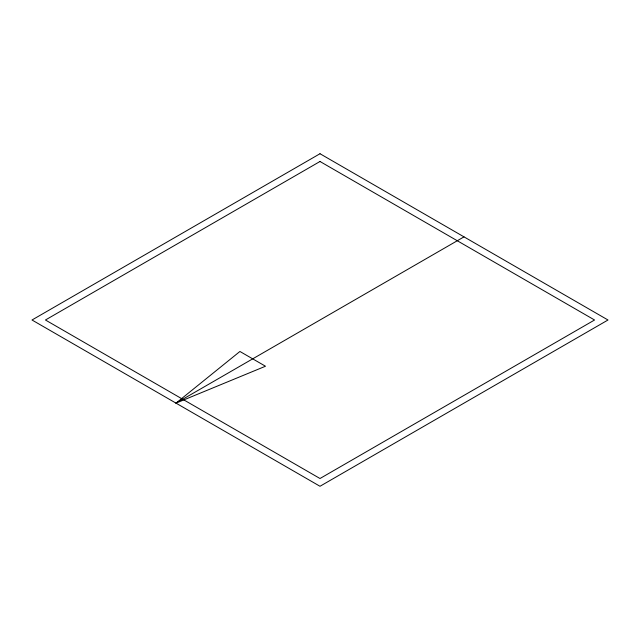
<?xml version="1.0" encoding="UTF-8"?>
<svg xmlns="http://www.w3.org/2000/svg" width="640" height="640" viewBox="0 0 640 640"><rect width="100%" height="100%" fill="white"/><g stroke="black" fill="none" stroke-linecap="round" stroke-linejoin="round"><path stroke-width="0.96" d="M176 403.136L239.92 351.472L265.488 366.232L176 403.136L464 236.864M320 153.728L32 320L320 486.272L608 320L320 153.728M320 161.488L45.44 320L320 478.512L594.56 320L320 161.488"/></g></svg>
